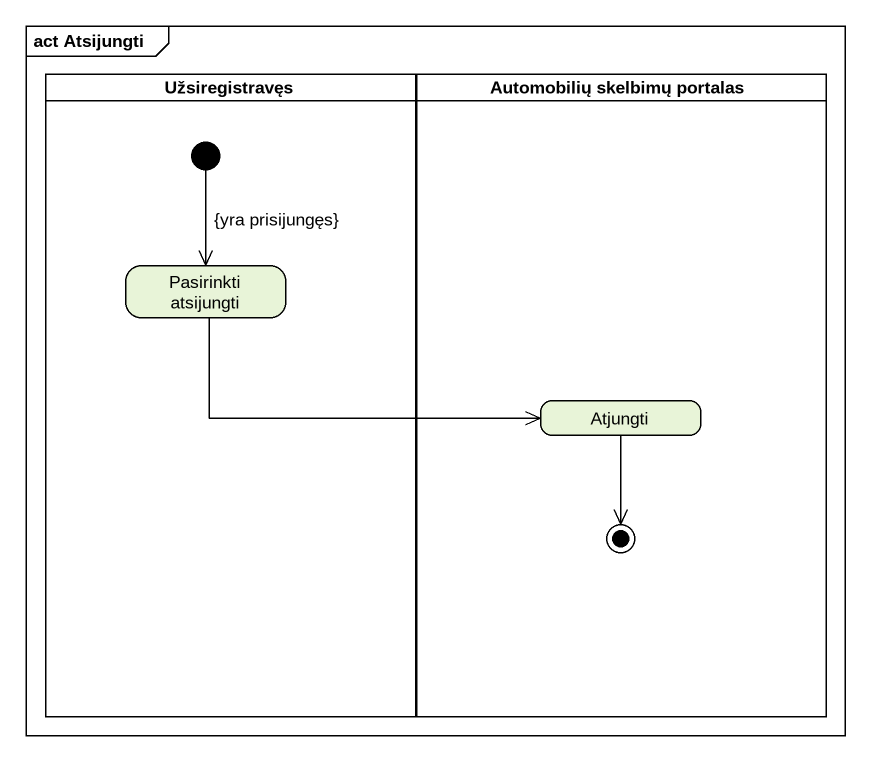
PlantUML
@startuml
mainframe act Atsijungti
hide empty description
state Užsiregistravęs <<partition>> {
  state "Pasirinkti atsijungti" as Pasirinkti_atsijungti
  [*] --> Pasirinkti_atsijungti : {yra prisijungęs}
}
state "Automobilių skelbimų portalas" as Automobilių_skelbimų <<partition>> {
  state Atjungti
  Atjungti --> [*]
}
Pasirinkti_atsijungti -right-> Atjungti
@enduml
